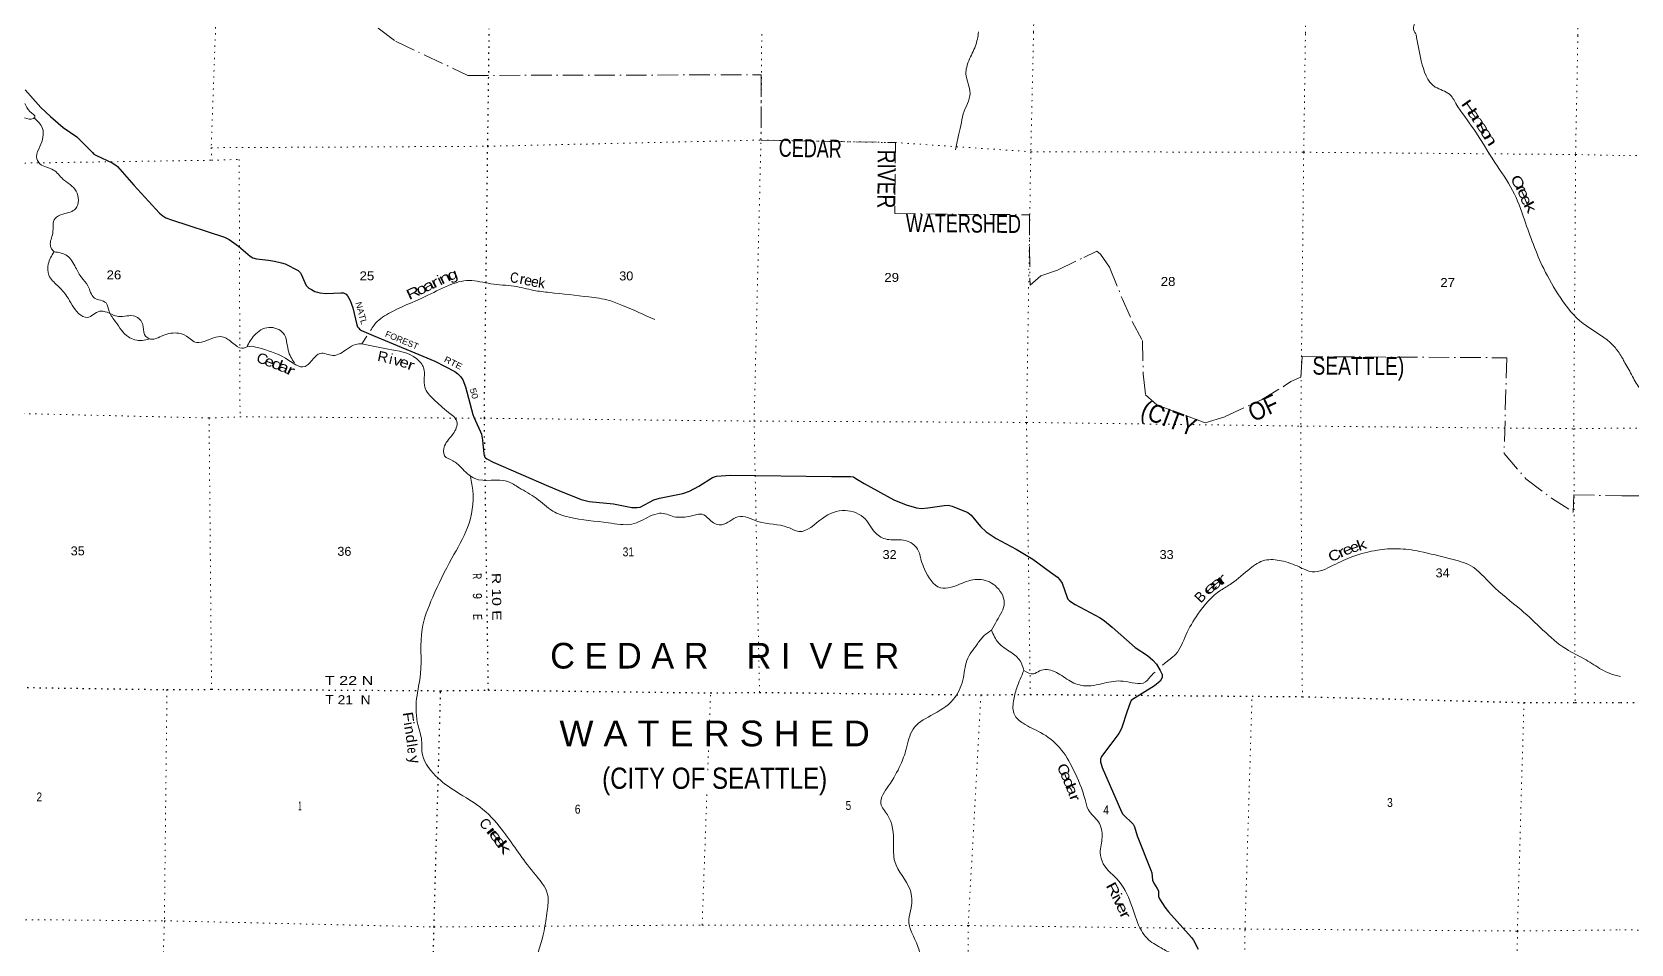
# Model space of a CAD drawing. Header units: feet. Extents: x -252966 to 4, y -183309 to 1368.
# Drawn here: x -155585 to -124436, y -63209 to -45436 of the extents above; entities that cross this region are included whole.
import ezdxf
from ezdxf.enums import TextEntityAlignment as Align

# ---------------------------------------------------------------- set-up
doc = ezdxf.new("R2010")
doc.units = ezdxf.units.FT
doc.header["$LTSCALE"] = 80
doc.linetypes.add('DOT_DASHED', pattern=[7.7, 5, -1.2, 0.3, -1.2])
doc.linetypes.add('DOTTED', pattern=[1.5, 0.3, -1.2])
for name, color, linetype, lineweight in [('29', 7, 'Continuous', 25), ('30', 7, 'Continuous', 35), ('39', 7, 'Continuous', 13), ('41', 7, 'Continuous', 13), ('44', 7, 'DOT_DASHED', 13), ('6', 7, 'DOTTED', 25), ('7', 7, 'DOTTED', 13)]:
    doc.layers.add(name, color=color, linetype=linetype, lineweight=lineweight)

msp = doc.modelspace()

# ---------------------------------------------------------------- linework, layer by layer
at = {"layer": '29'}
for points in [[(-155717.43, -46563.93), (-155410.69, -46906.31), (-155226.76, -47081.12), (-154975, -47296.59), (-154713.54, -47480.59), (-154650.84, -47537.71), (-154409.16, -47787.85), (-154377.25, -47816.03), (-154326.68, -47843.64), (-154023.17, -47983.25), (-153954.23, -48029.95), (-153918.6, -48058.71), (-153827.98, -48158.48), (-153603.57, -48422.61), (-153097.84, -48969.59), (-153039.22, -49016.73), (-152978.29, -49057), (-152864.76, -49098.92), (-151836.84, -49436.1), (-151780.48, -49461.82), (-151743.69, -49482.52), (-151563.24, -49612.18), (-151335.6, -49805.71), (-151282.09, -49834.63), (-151209.16, -49858.61), (-150979, -49884.19), (-150862, -49902.32), (-150724.05, -49932.22), (-150650.49, -49952.92), (-150597.99, -49980.89), (-150451.62, -50055.27), (-150401.04, -50087.47), (-150356.26, -50128.44), (-150338.97, -50156.48), (-150271.79, -50316.57), (-150245.4, -50373.51), (-150208.48, -50411.64), (-150189.4, -50426.93), (-150138.95, -50455.51), (-150072.58, -50491.85), (-150024, -50508.41), (-149978.02, -50519.91), (-149851.83, -50532.47), (-149566.15, -50517.42), (-149514.76, -50521.06), (-149489.47, -50530.26), (-149464.18, -50544.07), (-149436.59, -50576.27), (-149386.77, -50666.31), (-149334, -50809.81), (-149256.11, -51145.57), (-149242.31, -51180.07), (-149219.61, -51209.65), (-149205.53, -51226.08), (-149164.15, -51253.68), (-148937.62, -51353.61), (-147740.48, -51849.63), (-147534.12, -51952.94), (-147350.19, -52054.15), (-147291.57, -52096.7), (-147236.97, -52150.98), (-147191.55, -52217.47), (-147142.56, -52349.29), (-146997.47, -52888.37), (-146975.45, -52944.32), (-146846.27, -53230.22), (-146830.61, -53275.55), (-146811.77, -53389.63), (-146784.63, -53655.08), (-146768.94, -53712.2), (-146752.44, -53735.59), (-146722.55, -53756.29), (-146603.2, -53820.68), (-145526.39, -54287.23), (-145319.21, -54369.32)], [(-145319.21, -54369.32), (-144887.71, -54545.74), (-144731.57, -54584.37), (-144255.24, -54631.05), (-143899.31, -54699.38), (-143798.16, -54703.98), (-143737.18, -54697.01), (-143470.26, -54554.93), (-143361.34, -54519.96), (-142907.93, -54428.1), (-142777.37, -54381.95), (-142592.74, -54284.52), (-142331.36, -54119.72), (-142250.88, -54090.9), (-142156.63, -54082.92), (-141975.21, -54071.72), (-140011.69, -54096.2)], [(-140011.69, -54096.2), (-139643.1, -54100.8), (-139583.99, -54108.23), (-139538, -54135.83), (-139371.08, -54236.59), (-138795.37, -54554.82), (-138554.01, -54651.08), (-138351.69, -54710.88), (-138260.26, -54719.61), (-138130.98, -54710.88), (-137815.3, -54664), (-137735.54, -54660.28), (-137658.61, -54677.76), (-137353.9, -54798.29), (-137290.52, -54854.85), (-137109.87, -55074.21), (-136995.25, -55175.52), (-136800.7, -55309.05), (-136410.77, -55512.55), (-136089.15, -55711.28), (-135746.18, -55961.53)], [(-135746.18, -55961.53), (-135610.29, -56060.68), (-135560.63, -56109.41), (-135519.04, -56178.43), (-135421.46, -56457.29), (-135404.3, -56486.64), (-135372.11, -56523.45), (-135266.08, -56593.85), (-134778.21, -56852.75), (-134695.04, -56908.73), (-134540.88, -57036.49), (-134094.63, -57427.81), (-133857.07, -57589.41), (-133750.13, -57679.29), (-133681.16, -57757.5), (-133606.82, -57881.99), (-133570.8, -57959.92), (-133566.2, -58010.52), (-133574.22, -58031.32), (-133607.59, -58084.13), (-133716.49, -58174.74), (-134145.57, -58442.96), (-134173.16, -58465.97), (-134194.55, -58507.82), (-134250.56, -58670.29), (-134359.38, -59006.51), (-134414.02, -59105.39), (-134571.06, -59315.09), (-134750.55, -59554.75), (-134768.61, -59604.57), (-134768.61, -59659.77), (-134736.77, -59772.32), (-134425.35, -60484.6)], [(-134425.35, -60484.6), (-134361.81, -60629.94), (-134332.93, -60675.32), (-134135.18, -60873.96), (-134119.12, -60896.14), (-134105.33, -60923.74), (-134053.15, -61102.33), (-133790.81, -61771.51), (-133773.11, -61824.27), (-133756.69, -61967.16), (-133734.03, -62022.08), (-133663.9, -62129.21), (-133639.76, -62171.6), (-133638.61, -62280.85), (-133621.78, -62328.97), (-133516.76, -62492.47), (-133447.53, -62582.49), (-132994.41, -63084.62), (-132956.94, -63135.38), (-132868.11, -63309.44)]]:
    msp.add_lwpolyline(points, dxfattribs=at)
at = {"layer": '39'}
msp.add_line((-149160.46, -51510.26), (-149064.13, -51364.92), dxfattribs=at)
for points in [[(-129545.98, -42013.22), (-129520.73, -42090.76), (-129491.02, -42153.29), (-129465.7, -42272.07), (-129430.22, -42372.84), (-129414.51, -42427.23), (-129325.66, -42657.02), (-129258.84, -42876.61), (-129203.5, -43011.69), (-129170.16, -43132.54), (-129164.47, -43182.83), (-129095.58, -43394.4), (-129028.94, -43642.13), (-128947.99, -43851.77), (-128918.25, -43910.27), (-128834.73, -44033.49), (-128777.52, -44188.68), (-128724.04, -44301.63), (-128663.55, -44567.41), (-128657.63, -44583.54), (-128636.85, -44782.7), (-128640.3, -44999.78), (-128641.28, -45148.53), (-128662.39, -45305.18), (-128674.87, -45369.42), (-128651.21, -45435.93), (-128621.58, -45486.12)], [(-137144.44, -45436.19), (-137205.64, -45707.83), (-137335.37, -45996.33), (-137390.35, -46251.42), (-137311.96, -46632.75), (-137442.84, -47029.96), (-137491.53, -47260.95), (-137542.09, -47477.83), (-137595.06, -47732.94)], [(-128623.86, -45482.26), (-128520.48, -46000.43), (-128248.39, -46508.67), (-127972.42, -46650.54), (-127847.61, -46827.03), (-127497.07, -47332.08), (-127089.72, -47978.66), (-126741.64, -48525.97), (-126512.43, -49096.15), (-126136.46, -50048.4), (-125818.64, -50605.44), (-125367.64, -51117.61), (-124838.75, -51489.69), (-124741.3, -51591.4), (-124602.38, -51790.49)], [(-155727.53, -47106.22), (-155557.84, -47122.51), (-155529.83, -47095.35), (-155625.2, -46987.63), (-155721.24, -46828.09)], [(-155537.15, -47113.31), (-155381.35, -47314.37), (-155429.33, -47668.18), (-155495.8, -47868.79), (-155428.9, -48006.4), (-155164.75, -48126), (-154983.65, -48303.1), (-154724.75, -48537.39), (-154732.37, -48877.54), (-154982.84, -48985.58), (-155136.56, -49070.49), (-155181.83, -49357.89), (-155226.59, -49596.98), (-155203.14, -49661.65), (-155153.48, -49718.56)], [(-155153.48, -49718.56), (-155268.63, -49958.9), (-155254.85, -50176.48), (-155088.08, -50377.57), (-154903.32, -50588.93), (-154675.6, -50919.53), (-154507.55, -50999.85), (-154266.98, -50877.61), (-154122.44, -50899.3), (-153900.13, -50982.21), (-153578.35, -50975.6), (-153427.26, -51138.28), (-153393.09, -51329.9), (-153273.4, -51419.77), (-153033.41, -51351.88), (-152725.3, -51306.88), (-152527.16, -51393.56), (-152427.46, -51473.15), (-152228.32, -51465.22), (-151881.52, -51374.33), (-151671.72, -51499.38), (-151495.84, -51599.92), (-151354.7, -51563.18), (-151188.07, -51587.12), (-150649.38, -51794.23), (-150265.03, -51955.38), (-150110.66, -51808.07), (-149968.75, -51698.86), (-149723.88, -51739.75), (-149441.03, -51611.93), (-149277.26, -51527.12), (-149160.46, -51510.26)], [(-155153.48, -49718.56), (-154900.95, -49795.76), (-154734.48, -50025.04), (-154615.96, -50225.62), (-154496.96, -50379.9), (-154366.8, -50620.86), (-154142.61, -50715.88), (-154080.05, -50883.65), (-153955.52, -51086.3), (-153707.26, -51376.86), (-153438.56, -51446.18), (-153294.99, -51417.59)], [(-148991.3, -51255.02), (-148919.34, -51146.45), (-148637.47, -50921.98), (-147928.23, -50593.4), (-147473.53, -50376.83), (-147070.35, -50278.49), (-146644.77, -50343.46), (-146192.86, -50390.59), (-145811.68, -50471.19), (-145500.46, -50512.78), (-144735.3, -50599.52), (-144341.93, -50668.16), (-144081.55, -50763.57), (-143449.12, -51042.14)], [(-151401.15, -51574.58), (-151251.87, -51346.86), (-150968.74, -51192.88), (-150690.44, -51304.58), (-150593.43, -51637.8), (-150542.59, -51773.23), (-150468.3, -51882.25)], [(-149161.03, -51510.34), (-148646.85, -51616.43), (-148089.85, -51803.6), (-147957.05, -51984.2), (-147930.88, -52360.95), (-147764.43, -52592.24), (-147469.57, -52849.07), (-147308.62, -53029.98), (-147381.51, -53266.75), (-147546.85, -53500.52), (-147546.91, -53695.79), (-147389.06, -53790.1), (-147225.59, -53922.71), (-146958.45, -54138.98), (-146315.63, -54196.21), (-146097.75, -54317.33), (-145762.1, -54520.24), (-145439.03, -54771.34), (-145122.61, -54891.5), (-144351.67, -55002.46), (-143901.52, -55025.41), (-143548.04, -54874.19), (-143360.43, -54815.81), (-143078.64, -54885.24)], [(-124602.38, -51790.49), (-124555.25, -51880.89), (-124406, -52147.84), (-124249.94, -52386.12), (-124145.36, -52454.32), (-123902.91, -52649.45), (-123783.09, -52873.86), (-123683.93, -52999.92), (-123561.02, -53065.55), (-123439.81, -53183.44), (-123298.36, -53327.34), (-123258.03, -53355.25)], [(-145983.12, -64131.85), (-145804.16, -63611.36), (-145610.15, -62949.09), (-145549.76, -62563.2), (-145536.51, -62261.37), (-145817.28, -61813.44), (-146390.09, -61032.21), (-146799.56, -60584.91), (-147322.7, -60239.06), (-147721.57, -59930.78), (-147989.98, -59454.8), (-147995.68, -59233.28), (-148065.05, -58948.68), (-148091.69, -58426.98), (-148016.18, -57942.61), (-147986.88, -57075.24), (-147779.2, -56451.37), (-147407.21, -55692.37), (-147101.27, -55093.71), (-146999.04, -54364.02), (-147053.02, -54062.86)], [(-143079.67, -54885.26), (-142796.1, -54880.26), (-142498.15, -54845.21), (-142360.68, -54965.46), (-142146.33, -55040.24), (-141837.02, -54882.51), (-141443.91, -54975.31), (-140858, -55090.32), (-140643.69, -55169.12), (-140186.57, -54914.33), (-139746.62, -54762.03), (-139352.24, -54925.31), (-139128.19, -55223.65), (-138896.07, -55328.82), (-138568.51, -55346.43), (-138333.02, -55514.04), (-138260.94, -55732.24), (-138198.42, -55904.03), (-137888.6, -56267.72), (-137459.35, -56175.7), (-137136.86, -56102.66), (-136824.48, -56224.8), (-136645.07, -56560.91), (-136791.51, -56907.62), (-136894.01, -57093.75)], [(-133562.74, -57776.74), (-133531, -57747.93), (-133305.84, -57561.1), (-133106.85, -57188.79), (-132875.34, -56782.6), (-132426.01, -56314.33), (-132221.56, -56185.66), (-131854.49, -55889.64), (-131569.3, -55731.65), (-131249.7, -55741.12), (-130895.09, -55861.7), (-130648.76, -55954.94), (-130237.23, -55828.5), (-129855.42, -55659.47), (-129377.55, -55533.75), (-128983.15, -55505.77), (-128551.41, -55558.73), (-127953.76, -55704.06), (-127557.08, -55839.18), (-127152.79, -56205.89), (-126576.92, -56699.27), (-126150.78, -57090.38), (-125702.28, -57459.59), (-125312.44, -57671.13), (-125008.81, -57859.61), (-124846.77, -57937.85), (-124638.49, -57996.25)], [(-143644.39, -73640.11), (-143466.61, -73181), (-143226.23, -72887.64), (-143000.49, -72646.47), (-142873.39, -72227.08), (-142818.54, -71984.07), (-142892.27, -71542.39), (-142803.61, -71144.73), (-142683.91, -70664.87), (-142625.34, -70450.09), (-142546.08, -70181.17), (-142459.55, -69984.81), (-142290.27, -69759.14), (-142028.38, -69522.38), (-141652.23, -69319.06), (-141501.73, -68968.37), (-141414.84, -68737.79), (-141306.5, -68380.6), (-141104.52, -68104.95), (-140900.58, -68024.6), (-140545.07, -67871.39), (-140360.55, -67535.16), (-140065.1, -67167.91), (-139829.78, -66781.89), (-139350.81, -66173.01), (-139128.9, -65724.44), (-138935.71, -65519.16), (-138683.93, -65288.33), (-138460.33, -65059.22), (-138329.29, -64837.16), (-138352.78, -64398.03), (-138282.75, -63861.26), (-138328.6, -63254.8), (-138504.04, -62733.51), (-138457.34, -62500.49), (-138479.78, -62151.96), (-138777.56, -61601.18), (-138799.94, -61246.62), (-138920.74, -60691.69), (-139049.11, -60472.89), (-138898.64, -60124.21), (-138665.09, -59716.03), (-138555.31, -59413.21), (-138422.48, -59022.07), (-138075.85, -58758.04), (-137640.25, -58446.65), (-137451.21, -58064.16), (-137372.77, -57682.5), (-137166.23, -57356.56), (-137035.86, -57196.91), (-136894.01, -57093.75)], [(-136893.79, -57093.36), (-136759.86, -57336.77), (-136516.55, -57524.6), (-136335.34, -57691.63), (-136262.92, -57877.62)], [(-136262.92, -57877.62), (-136399.24, -58218.4), (-136466.34, -58479.39), (-136446.96, -58737.29), (-136279.87, -58908.19), (-135937.94, -59087.01), (-135569.07, -59380.87), (-135300.13, -59806.53), (-135071.09, -60392.82), (-135004.84, -60592.83), (-134812.28, -60826.42), (-134739.08, -61129.18), (-134774.41, -61426.76), (-134716.4, -61644.8), (-134412.34, -61982.26), (-134148.46, -62506.51), (-133974.18, -62947.26), (-133863.17, -63097.43), (-133589.68, -63283.57), (-133353.68, -63402.87), (-133127.6, -63509.98), (-133058.86, -63663.72)], [(-136263.3, -57878.56), (-136078.66, -57946.03), (-135955.36, -57884.95), (-135667.97, -57898.1), (-135390.28, -58068.18), (-135103.89, -58175.94), (-134701.22, -58125.91), (-134328.83, -58087.64), (-133896.69, -58102.34), (-133760.45, -57958.86), (-133708.43, -57910.63)], [(-108056.78, -59884.15), (-108204.89, -59886.81), (-108354.85, -60006.22), (-108448.2, -60187.61), (-108609.85, -60369.38), (-108942.36, -60530.01), (-109343.38, -60654.84), (-109766.41, -60793.87), (-110125.24, -60920.47), (-110437.55, -61101.08), (-110743.89, -61271.61), (-110982.02, -61427.69), (-111203.3, -61718.32), (-111587.32, -62001.82), (-111843.01, -62248.43), (-112282.41, -62680.95), (-112939.39, -63004.17), (-113386.51, -63145.34), (-113738.94, -63336.22), (-114022.03, -63359.91), (-114271.16, -63351.26), (-114575.31, -63553.92), (-114813.23, -63746.17), (-115005.77, -63797.49), (-115186.77, -63760.32), (-115576.02, -63836.86), (-115810.6, -63912.53), (-116161.75, -63976.79), (-116406.73, -63990.22), (-116799.86, -64090.9), (-117110.65, -64187.09), (-117328.97, -64294.82), (-117552.14, -64259.9), (-117809.17, -64275.41), (-118075.25, -64461.78), (-118433.46, -64692.89), (-118731.69, -64877.44), (-118998.86, -64874.92), (-119287.33, -65011.18), (-119738.71, -65110.17), (-119935.07, -65195.67), (-120004.29, -65382.96), (-120274.52, -65545.24), (-120483.24, -65576.56), (-120800.72, -65560.25), (-121213.79, -65685.15), (-121564.17, -65882.05), (-121886.69, -66034.58), (-122065.06, -66103.9), (-122350.23, -66115.55), (-122588.86, -66185.21), (-122713.05, -66246.2), (-123108.27, -66330.81), (-123487.32, -66433.41), (-123766.12, -66505.31), (-124173.47, -66577.93), (-124684.1, -66638.65)]]:
    msp.add_spline(points, degree=3, dxfattribs=at)
at = {"layer": '44'}
for points in [[(-148843.32, -45362.4), (-148505.02, -45617.32), (-147093.14, -46282.48), (-141377.67, -46270.96), (-141384.55, -47543.12), (-138766.33, -47592.66), (-138776.27, -48975.69), (-136156.34, -48998.96), (-136142.62, -50369.44)], [(-136142.62, -50369.44), (-135932.51, -50187.47), (-135610.87, -50077.79), (-135097.95, -49832.17), (-134844.51, -49709.31), (-134769, -49768.94), (-134595.89, -50017.46), (-134348.08, -50629.77), (-134153.97, -51076.04), (-133952.61, -51445.88), (-133936.78, -52096.79), (-133890.94, -52504.43), (-133672.78, -52703.31), (-132732.72, -53052.73), (-132340.45, -52930.07), (-131637.12, -52602.89), (-131206.51, -52345.89), (-131060.06, -52245.49), (-130867.63, -52163.96), (-130841.12, -51761.5), (-126853.83, -51784.93), (-126909.6, -53651.39), (-126484.82, -54141.64), (-125983.82, -54520.29), (-125561.58, -54790.93), (-125550.21, -54454.7), (-124616.78, -54475.75)], [(-124616.78, -54475.75), (-121557.12, -54478.7), (-121540.75, -53155.09), (-120242.1, -53153.48), (-120241.69, -53768.32), (-119961.39, -53810.03), (-119541.78, -53635.45), (-119319.78, -53528.09), (-118895.56, -53384.8), (-118692.83, -53334.66), (-118477.2, -53326.04), (-117983.03, -53395.47), (-117505.14, -53539.4), (-116869.26, -53831.33), (-116542.03, -53940.1), (-116012.23, -53836.67), (-115510.18, -53668.64), (-115192.81, -53508.97)]]:
    msp.add_lwpolyline(points, dxfattribs=at)
at = {"layer": '6'}
msp.add_line((-124638.92, -58499.7), (-123607.58, -58509.91), dxfattribs=at)
for points in [[(-146694.5, -58260.8), (-146773.05, -52961.24), (-146706.84, -47663.24), (-146676.07, -45376.53)], [(-155797.52, -58209.21), (-152955.74, -58251.92), (-152087.04, -58245.15), (-147623.57, -58272.96), (-146694.5, -58260.8), (-142366.03, -58315.35), (-141412.85, -58305.46), (-137102.43, -58355.79), (-136137.16, -58344.02), (-131818.55, -58380.34), (-130837.42, -58388.87), (-126521.65, -58503.68), (-125522.34, -58504.35), (-124638.92, -58499.7)], [(-148071.8, -89180.67), (-148000.24, -83947.15), (-147954.76, -78707.31), (-147911.1, -73449.32), (-147875.28, -68173.14), (-147752.78, -62875.74), (-147623.57, -58272.96)]]:
    msp.add_lwpolyline(points, dxfattribs=at)
at = {"layer": '7'}
for p, q in [((-136034.13, -42292.13), (-136073.98, -45442.75)), ((-130756.09, -42194.72), (-130778.1, -45473.95)), ((-125470.63, -45503.99), (-125450.76, -42525.68)), ((-152135.56, -52957.99), (-152087.04, -58245.15)), ((-142420.81, -59821.17), (-142366.03, -58315.35)), ((-142530.6, -62839.23), (-142435.64, -60228.84))]:
    msp.add_line(p, q, dxfattribs=at)
for points in [[(-152007.91, -45341.35), (-152093.82, -47691.93), (-152088.36, -47935.59)], [(-141412.85, -58305.46), (-141517.64, -53015.69), (-141384.55, -47543.12), (-141368.63, -45410.31)], [(-136073.98, -45442.75), (-136127.65, -47770.85), (-136211.78, -53052.55), (-136137.16, -58344.02)], [(-130778.1, -45473.95), (-130811.44, -47779.64), (-130870.01, -53115.98), (-130837.42, -58388.87)], [(-125470.63, -45503.99), (-125515.71, -47824.45), (-125550.22, -53167.09), (-125524.35, -58504.33)], [(-152093.82, -47691.93), (-146706.84, -47663.24), (-141384.55, -47543.12), (-138770.46, -47591.33), (-136127.65, -47770.85), (-130811.44, -47779.64), (-125515.71, -47824.45), (-124580.28, -47844.16)], [(-155727.24, -47991.04), (-152088.36, -47935.59), (-151549.32, -47919.23), (-151532.12, -52936.29)], [(-114780.69, -47919.9), (-120124.15, -47873.44), (-124580.28, -47844.16)], [(-155760.81, -52872.64), (-152135.56, -52957.99), (-151532.12, -52936.29), (-146773.07, -52963.25), (-141517.68, -53019.71), (-136209.68, -53044.52), (-130870.01, -53115.98), (-125550.22, -53167.09), (-124609.52, -53155.61)], [(-114840.51, -53179.52), (-120242.1, -53153.48), (-124609.52, -53155.61)], [(-152955.74, -58251.92), (-153005.5, -62756.9), (-153174.32, -68061.86), (-153236.32, -73341.79), (-153270.33, -78638.12), (-153298.11, -83914.4), (-153374.13, -89190.15)], [(-137102.43, -58355.79), (-137347.1, -62848.62), (-137350.19, -68072.81), (-137446.68, -73382.57), (-137372.71, -78734.42), (-137453.03, -84036.3), (-137444.87, -89147.87)], [(-132177.79, -89049.44), (-132136.77, -84041.07), (-132132.84, -73425.56), (-132022.3, -68117.97), (-131955.02, -62908.55), (-131818.55, -58380.34)], [(-126521.65, -58503.68), (-126649.26, -62955.49), (-126686.28, -68155.16), (-126796.99, -73478.86), (-126819.32, -78770.45), (-126827.02, -84090.05), (-126870.15, -89108.47), (-126867.38, -91332.06)], [(-155828.63, -62733.32), (-153005.5, -62756.9), (-147752.78, -62875.74), (-142530.6, -62839.23), (-137347.1, -62848.62), (-131963.15, -62916.52), (-126649.26, -62955.49), (-124663.32, -62933.76)], [(-115962.64, -62982.91), (-121289.92, -62954.44), (-124663.32, -62933.76)]]:
    msp.add_lwpolyline(points, dxfattribs=at)

# ---------------------------------------------------------------- texts
at = {"layer": '30'}
for s, rotation, width, p in [('NATL', 285.19, 1.1, (-149285.03, -50713.52)), ('FOREST', 337.494, 1.05, (-148717.97, -51366.39)), ('RTE', 333.406, 1.15, (-147570.54, -51856.43)), ('50', 285.064, 1.2, (-147058.53, -52392.16))]:
    msp.add_text(s, height=120, rotation=rotation, dxfattribs=dict(at, width=width)).set_placement(p)
at = {"layer": '41'}
for s, rotation, width, p in [('H', 305.204, 1.6, (-127667.64, -46960.68)), ('a', 304.322, 1.7, (-127569.88, -47101.3)), ('n', 304.322, 1.75, (-127485.98, -47224.18)), ('s', 304.322, 1.9, (-127402.95, -47345.81)), ('o', 302.408, 1.55, (-127330.92, -47463.21)), ('n', 302.408, 1.65, (-127255.38, -47582.21)), ('C', 300.056, 1.35, (-126731.52, -48403.7)), ('r', 300.056, 1.65, (-126658.09, -48525.35)), ('e', 295.45, 1.35, (-126615.15, -48620.81)), ('e', 292.075, 1.25, (-126566.16, -48747.43)), ('k', 298.359, 1.6, (-126487.29, -48896.22)), ('g', 19.149, 1.3, (-147362.3, -50257.67)), ('C', 353.614, 0.85, (-146198.01, -50323.15)), ('R', 24.809, 1.35, (-148118.67, -50608.55)), ('o', 24.809, 1.3, (-147962.23, -50533.58)), ('a', 25.547, 1.45, (-147823.72, -50465.86)), ('r', 25.547, 1.5, (-147695.14, -50404.4)), ('i', 25.39, 1.15, (-147601.8, -50363.85)), ('n', 25.39, 1.45, (-147503.6, -50315.19)), ('r', 349.445, 1.1, (-146050.38, -50347.54)), ('C', 339.332, 1.1, (-151132.52, -51896.65)), ('R', 348.342, 1.05, (-148767.37, -51863.64)), ('e', 339.332, 1.2, (-150992.56, -51949.44)), ('d', 338.605, 1.4, (-150844.34, -52004.72)), ('a', 338.605, 1.35, (-150715.16, -52058.44)), ('r', 333.474, 1.55, (-150583.73, -52118.89)), ('v', 343.742, 1.15, (-148492.08, -51934.03)), ('e', 340.809, 1.2, (-148361.44, -51968.88)), ('r', 340.246, 1.35, (-148230.87, -52020.97)), ('e', 22.146, 1.25, (-129925.43, -55610.94)), ('e', 18.749, 1.15, (-129794.25, -55564.78)), ('k', 19.258, 1.35, (-129652.82, -55522.64)), ('C', 24.349, 1.2, (-130175.02, -55723.51)), ('r', 24.349, 1.45, (-130037.29, -55661.19)), ('r', 36.408, 1.9, (-132352.52, -56177.65)), ('e', 42.76, 1.95, (-132569.88, -56336.22)), ('a', 38.636, 1.85, (-132465.09, -56255.97)), ('F', 278.065, 1.25, (-148351.48, -58799.86)), ('n', 281.239, 1.1, (-148320.01, -59055.74)), ('d', 279.223, 1.1, (-148296.42, -59223.83)), ('e', 274.648, 0.8, (-148271.85, -59443.07)), ('y', 285.876, 1.15, (-148224.2, -59641.21)), ('C', 295.464, 1.2, (-135577.76, -59851.53)), ('e', 292.007, 1.25, (-135526.6, -59966.73)), ('d', 292.007, 1.45, (-135471.72, -60102.51)), ('a', 290.668, 1.3, (-135413.88, -60241.48)), ('r', 290.668, 1.35, (-135358.98, -60390.93)), ('r', 309.844, 2.05, (-146695.95, -61080.5)), ('e', 308.253, 1.75, (-146622.81, -61169.16)), ('e', 306.818, 1.7, (-146547.14, -61272.95)), ('k', 306.818, 1.95, (-146465.99, -61381.37)), ('R', 297.966, 1.4, (-134610, -62187.24)), ('i', 297.966, 1.25, (-134537.36, -62322.54)), ('v', 295.472, 1.45, (-134492.01, -62426.49)), ('e', 295.472, 1.35, (-134434.17, -62545.37)), ('r', 295.472, 1.5, (-134374.3, -62680.01))]:
    msp.add_text(s, height=200, rotation=rotation, dxfattribs=dict(at, width=width)).set_placement(p, align=Align.CENTER)
for s, rotation, p in [('e', 346.582, (-145939.45, -50372.23)), ('e', 348.619, (-145804.27, -50401.29)), ('k', 352.055, (-145668.96, -50425.72)), ('i', 347.296, (-148612.95, -51903.34)), ('B', 47.064, (-132754.23, -56511.87)), ('i', 280.201, (-148339.4, -58930.71)), ('l', 279.561, (-148282.4, -59352.53)), ('C', 312.742, (-146824.48, -60933.95))]:
    msp.add_text(s, height=200, rotation=rotation, dxfattribs=at).set_placement(p, align=Align.CENTER)
at = {"layer": '44'}
for s, rotation, width, p in [('CEDAR', 358.916, 0.75, (-140426.85, -47877.56)), ('RIVER', 269.588, 0.8, (-139112.81, -48300.14)), ('WATERSHED', 359.491, 0.75, (-137443.1, -49343.71)), ('SEATTLE)', 359.663, 0.8, (-129747.29, -52118.74)), ('(CITY', 339.61, 0.9, (-133498.57, -53128.64)), ('OF', 24.947, 0.9, (-131527.22, -52920.32))]:
    msp.add_text(s, height=350, rotation=rotation, dxfattribs=dict(at, width=width)).set_placement(p, align=Align.CENTER)
msp.add_text('C E D A R    R I  V E R', height=500, dxfattribs=at).set_placement((-142090.74, -57840.43), align=Align.CENTER)
for s, height, width, p in [('W A T E R S H E D', 500, 1.05, (-142286.61, -59355.65)), ('(CITY OF SEATTLE)', 413.1, 0.85, (-142286.5, -60184.2))]:
    msp.add_text(s, height=height, dxfattribs=dict(at, width=width)).set_placement(p, align=Align.CENTER)
at = {"layer": '6'}
for s, rotation, width, p in [('R', 270.849, 0.7, (-147003.28, -55983.85)), ('R 10 E', 270.849, 1.3, (-146628.32, -55978.16)), ('9', 270.849, 0.9, (-146997.14, -56370.21)), ('E', 270.849, 0.75, (-146991.42, -56779.29)), ('T 22 N', 359.643, 1.35, (-149882.71, -58157.82)), ('T 21  N', 359.643, 1.15, (-149871.49, -58533.16))]:
    msp.add_text(s, height=175, rotation=rotation, dxfattribs=dict(at, width=width)).set_placement(p)
at = {"layer": '7'}
for s, width, p in [('26', 1.1, (-154131.71, -50256.99)), ('25', 1.1, (-149203.86, -50276.03)), ('30', 1.05, (-144144.87, -50277.42)), ('29', 1.1, (-138981.58, -50307.01)), ('28', 1.1, (-133596.9, -50385.3)), ('27', 1.1, (-128150.97, -50407.25)), ('35', 1.05, (-154830.61, -55635.4)), ('36', 1.05, (-149635.96, -55644.48)), ('31', 0.85, (-144078.51, -55654.49)), ('32', 1.05, (-139015.02, -55706.97)), ('33', 1.05, (-133619.2, -55707.01)), ('34', 1.05, (-128242.93, -56064.77)), ('2', 0.85, (-155498.25, -60431.06)), ('5', 0.85, (-139736.08, -60596.37)), ('3', 0.85, (-129187.3, -60538.57)), ('1', 0.4, (-150396.92, -60604.64)), ('6', 0.85, (-145010.92, -60668.54)), ('4', 0.85, (-134716.57, -60683.54))]:
    msp.add_text(s, height=175, dxfattribs=dict(at, width=width)).set_placement(p)

doc.saveas('drawing.dxf')
